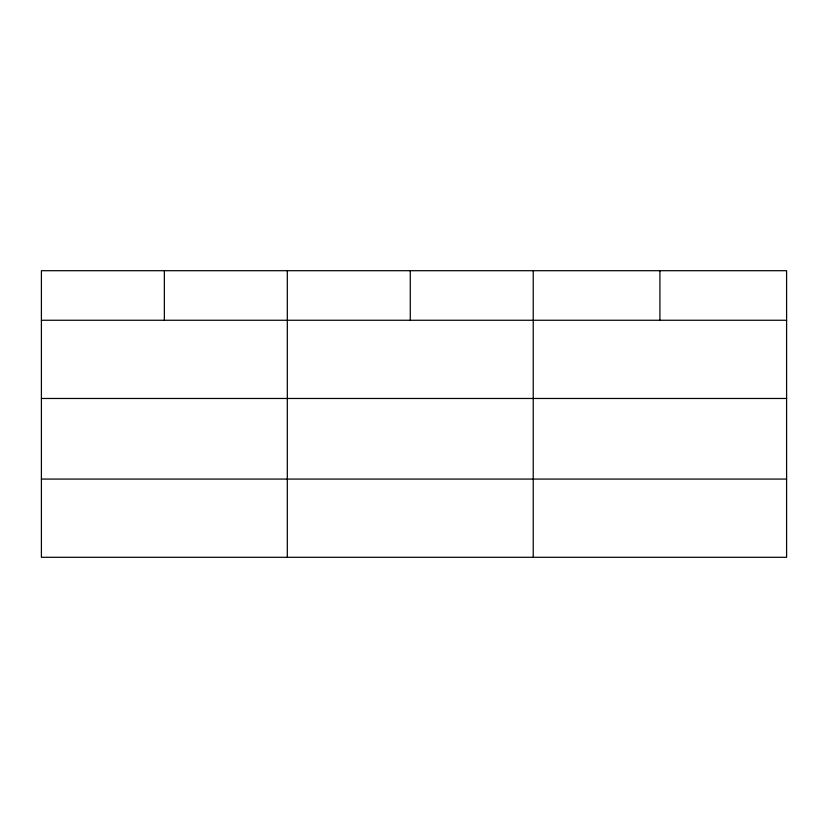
<?xml version="1.0" encoding="UTF-8"?>
<svg xmlns="http://www.w3.org/2000/svg" width="828" height="828" viewBox="0 0 828 828"><rect width="100%" height="100%" fill="white"/><g stroke="black" fill="none" stroke-linecap="round" stroke-linejoin="round"><path stroke-width="1.24" d="M786.6 398.475L786.6 270.704L41.4 270.704L41.4 557.296L786.6 557.296L786.6 398.475L41.4 398.475M41.4 320.26L786.6 320.26M41.4 479.07L786.6 479.07M659.916 270.704L659.916 320.26M533.232 270.704L533.232 557.296M410.274 270.704L410.274 320.26M287.316 270.704L287.316 557.296M164.358 270.704L164.358 320.26"/></g></svg>
